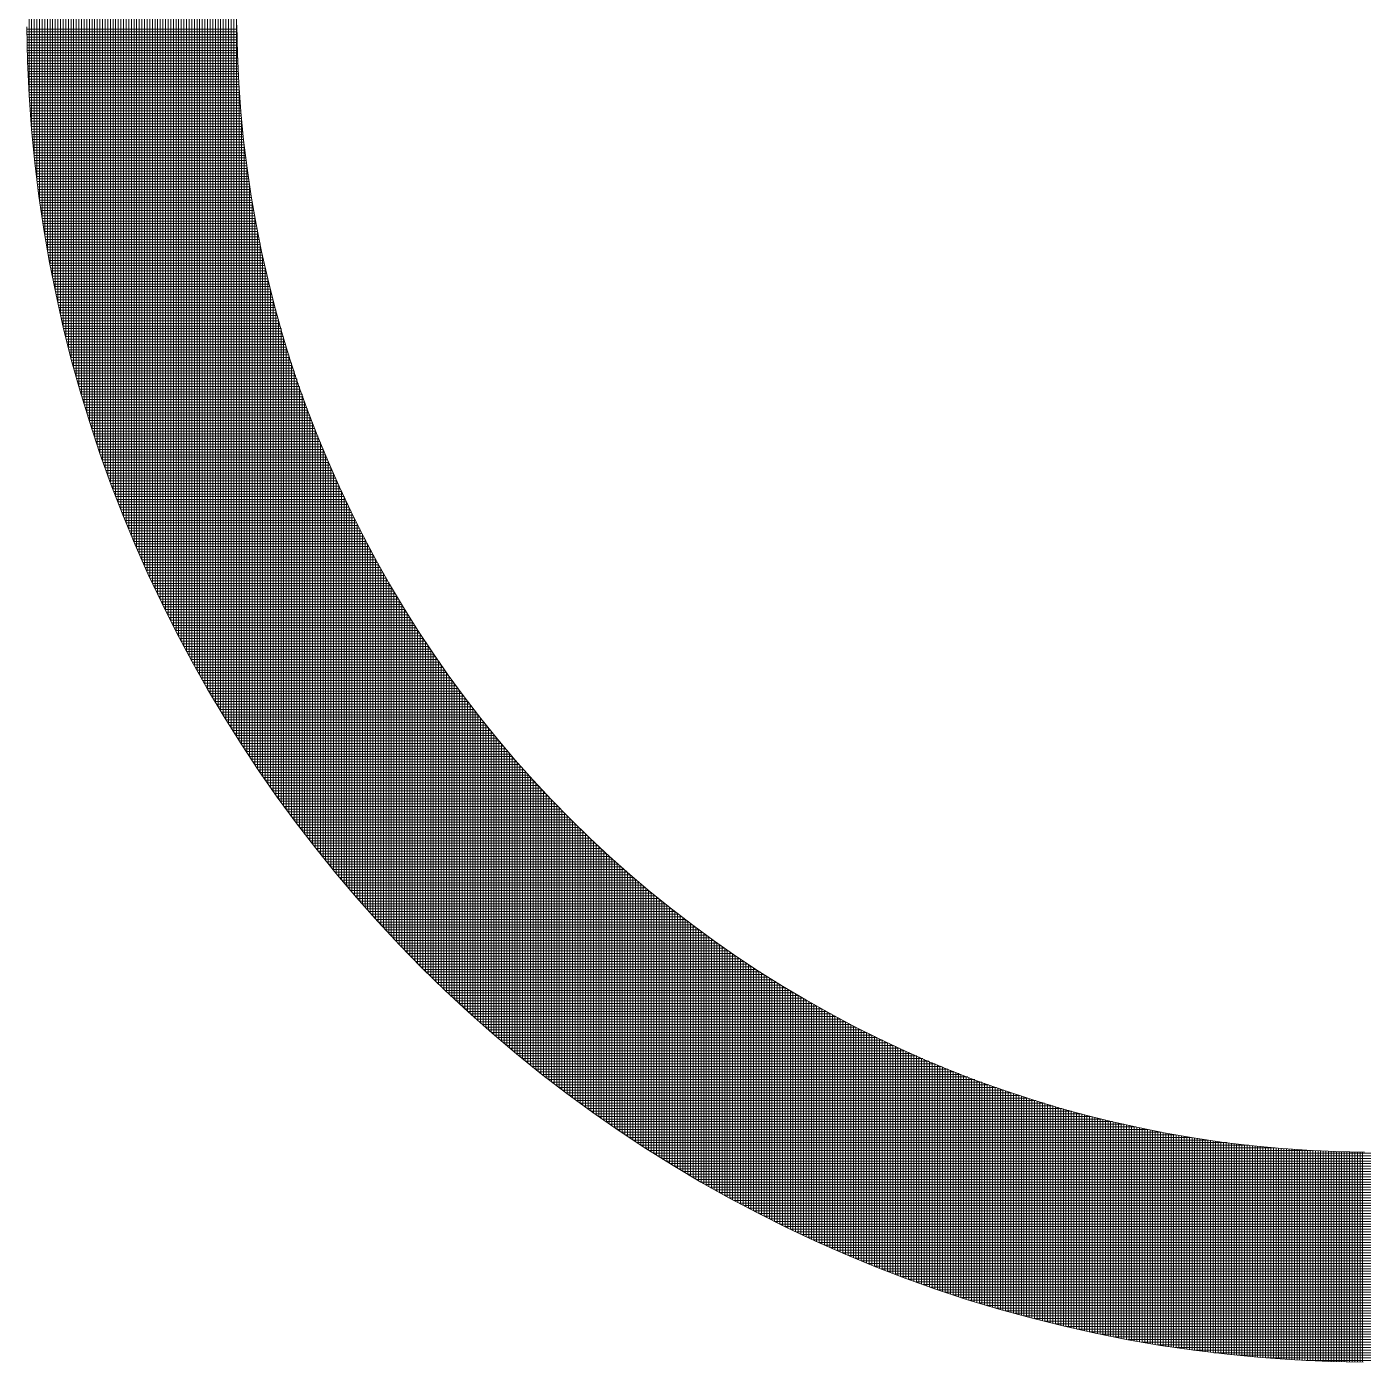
# Model space of a CAD drawing. Header units: inches. Extents: x -675 to 1187, y -924 to 1124.
# Drawn here: x -675.4 to -611.7, y -627.7 to -564.1 of the extents above; entities that cross this region are included whole.
import ezdxf

# ---------------------------------------------------------------- set-up
doc = ezdxf.new("R2010")
doc.units = ezdxf.units.IN
doc.header["$MEASUREMENT"] = 0
doc.layers.add('Base_dwg', color=8, linetype='Continuous', lineweight=9)
doc.layers.add('core and shell', color=50, linetype='Continuous', lineweight=9)

# ---------------------------------------------------------------- blocks, each defined once
blk = doc.blocks.new('Base_dwg-531197-Level 1 Copy 1')
at = {"layer": 'core and shell'}
for p, q in [((335.414, 359.706), (325.413, 359.706)), ((335.415, 359.581), (325.414, 359.581)), ((335.417, 359.456), (325.416, 359.456)), ((335.42, 359.331), (325.418, 359.331)), ((335.423, 359.206), (325.42, 359.206)), ((335.426, 359.081), (325.423, 359.081)), ((335.429, 358.956), (325.426, 358.956)), ((335.432, 358.831), (325.429, 358.831)), ((335.436, 358.706), (325.432, 358.706)), ((335.44, 358.581), (325.435, 358.581)), ((335.445, 358.456), (325.439, 358.456)), ((335.45, 358.331), (325.443, 358.331)), ((335.455, 358.206), (325.447, 358.206)), ((335.46, 358.081), (325.452, 358.081)), ((335.465, 357.956), (325.457, 357.956)), ((335.471, 357.831), (325.462, 357.831)), ((335.477, 357.706), (325.467, 357.706)), ((335.484, 357.581), (325.472, 357.581)), ((335.491, 357.456), (325.478, 357.456)), ((335.498, 357.331), (325.484, 357.331)), ((335.505, 357.206), (325.49, 357.206)), ((335.513, 357.081), (325.496, 357.081)), ((335.529, 356.831), (325.51, 356.831)), ((335.537, 356.706), (325.517, 356.706)), ((335.546, 356.581), (325.525, 356.581)), ((335.555, 356.456), (325.532, 356.456)), ((335.564, 356.331), (325.54, 356.331)), ((335.574, 356.206), (325.548, 356.206)), ((335.584, 356.081), (325.557, 356.081)), ((335.594, 355.956), (325.565, 355.956)), ((335.605, 355.831), (325.574, 355.831)), ((335.616, 355.706), (325.583, 355.706)), ((335.627, 355.581), (325.593, 355.581)), ((335.638, 355.456), (325.602, 355.456)), ((335.65, 355.331), (325.612, 355.331)), ((335.662, 355.206), (325.622, 355.206)), ((335.645, 325.661), (335.645, 355.379)), ((335.674, 355.081), (325.632, 355.081)), ((335.686, 354.956), (325.643, 354.956)), ((335.699, 354.831), (325.654, 354.831)), ((335.712, 354.706), (325.665, 354.706)), ((335.726, 354.581), (325.676, 354.581)), ((335.74, 354.456), (325.688, 354.456)), ((335.754, 354.331), (325.7, 354.331)), ((335.768, 354.206), (325.712, 354.206)), ((335.783, 354.081), (325.724, 354.081)), ((335.798, 353.956), (325.737, 353.956)), ((335.813, 353.831), (325.749, 353.831)), ((335.77, 325.468), (335.77, 354.187)), ((335.828, 353.706), (325.762, 353.706)), ((335.844, 353.581), (325.776, 353.581)), ((335.86, 353.456), (325.789, 353.456)), ((335.877, 353.331), (325.803, 353.331)), ((335.893, 353.206), (325.817, 353.206)), ((335.895, 325.276), (335.895, 353.191)), ((335.91, 353.081), (325.831, 353.081)), ((335.927, 352.956), (325.846, 352.956)), ((335.945, 352.831), (325.861, 352.831)), ((335.963, 352.706), (325.876, 352.706)), ((335.981, 352.581), (325.891, 352.581)), ((336, 352.456), (325.907, 352.456)), ((336.018, 352.331), (325.922, 352.331)), ((336.037, 352.206), (325.939, 352.206)), ((336.057, 352.081), (325.955, 352.081)), ((336.076, 351.956), (325.971, 351.956)), ((336.096, 351.831), (325.988, 351.831)), ((336.117, 351.706), (326.005, 351.706)), ((336.137, 351.581), (326.022, 351.581)), ((336.158, 351.456), (326.04, 351.456)), ((336.179, 351.331), (326.058, 351.331)), ((336.145, 324.897), (336.145, 351.533)), ((336.201, 351.206), (326.076, 351.206)), ((336.222, 351.081), (326.094, 351.081)), ((336.244, 350.956), (326.113, 350.956)), ((336.267, 350.831), (326.131, 350.831)), ((336.289, 350.706), (326.15, 350.706)), ((336.312, 350.581), (326.17, 350.581)), ((336.336, 350.456), (326.189, 350.456)), ((336.359, 350.331), (326.209, 350.331)), ((336.383, 350.206), (326.229, 350.206)), ((336.407, 350.081), (326.249, 350.081)), ((336.395, 324.524), (336.395, 350.144)), ((336.457, 349.831), (326.291, 349.831)), ((336.482, 349.706), (326.312, 349.706)), ((336.507, 349.581), (326.333, 349.581)), ((336.533, 349.456), (326.355, 349.456)), ((336.52, 324.34), (336.52, 349.517)), ((336.559, 349.331), (326.377, 349.331)), ((336.585, 349.206), (326.399, 349.206)), ((336.612, 349.081), (326.421, 349.081)), ((336.639, 348.956), (326.444, 348.956)), ((336.666, 348.831), (326.467, 348.831)), ((336.645, 324.157), (336.645, 348.926)), ((336.694, 348.706), (326.49, 348.706)), ((336.721, 348.581), (326.513, 348.581)), ((336.75, 348.456), (326.537, 348.456)), ((336.778, 348.331), (326.56, 348.331)), ((336.807, 348.206), (326.585, 348.206)), ((336.77, 323.975), (336.77, 348.366)), ((336.836, 348.081), (326.609, 348.081)), ((336.865, 347.956), (326.634, 347.956)), ((336.925, 347.706), (326.684, 347.706)), ((336.956, 347.581), (326.709, 347.581)), ((336.986, 347.456), (326.735, 347.456)), ((337.017, 347.331), (326.761, 347.331)), ((337.049, 347.206), (326.787, 347.206)), ((337.08, 347.081), (326.813, 347.081)), ((337.112, 346.956), (326.84, 346.956)), ((337.02, 323.615), (337.02, 347.32)), ((337.21, 346.581), (326.922, 346.581)), ((337.243, 346.456), (326.95, 346.456)), ((337.277, 346.331), (326.978, 346.331)), ((337.311, 346.206), (327.006, 346.206)), ((337.27, 323.261), (337.27, 346.355)), ((337.345, 346.081), (327.035, 346.081)), ((337.379, 345.956), (327.063, 345.956)), ((337.414, 345.831), (327.092, 345.831)), ((337.449, 345.706), (327.122, 345.706)), ((337.485, 345.581), (327.151, 345.581)), ((337.557, 345.331), (327.211, 345.331)), ((337.593, 345.206), (327.242, 345.206)), ((337.63, 345.081), (327.272, 345.081)), ((337.667, 344.956), (327.303, 344.956)), ((337.645, 322.738), (337.645, 345.029)), ((337.704, 344.831), (327.335, 344.831)), ((337.742, 344.706), (327.366, 344.706)), ((337.78, 344.581), (327.398, 344.581)), ((337.819, 344.456), (327.43, 344.456)), ((337.857, 344.331), (327.462, 344.331)), ((337.77, 322.567), (337.77, 344.614)), ((337.936, 344.081), (327.527, 344.081)), ((337.976, 343.956), (327.56, 343.956)), ((338.016, 343.831), (327.594, 343.831)), ((338.056, 343.706), (327.627, 343.706)), ((338.02, 322.227), (338.02, 343.817)), ((338.097, 343.581), (327.661, 343.581)), ((338.138, 343.456), (327.695, 343.456)), ((338.179, 343.331), (327.73, 343.331)), ((338.221, 343.206), (327.765, 343.206)), ((338.263, 343.081), (327.799, 343.081)), ((338.145, 322.059), (338.145, 343.434)), ((338.27, 321.892), (338.27, 343.06)), ((338.306, 342.956), (327.835, 342.956)), ((338.348, 342.831), (327.87, 342.831)), ((338.391, 342.706), (327.906, 342.706)), ((338.435, 342.581), (327.942, 342.581)), ((338.479, 342.456), (327.978, 342.456)), ((338.395, 321.726), (338.395, 342.695)), ((338.523, 342.331), (328.015, 342.331)), ((338.567, 342.206), (328.052, 342.206)), ((338.612, 342.081), (328.089, 342.081)), ((338.657, 341.956), (328.127, 341.956)), ((338.703, 341.831), (328.164, 341.831)), ((338.52, 321.561), (338.52, 342.339)), ((338.645, 321.398), (338.645, 341.99)), ((338.749, 341.706), (328.202, 341.706)), ((338.795, 341.581), (328.241, 341.581)), ((338.842, 341.456), (328.279, 341.456)), ((338.888, 341.331), (328.318, 341.331)), ((338.936, 341.206), (328.357, 341.206)), ((338.77, 321.235), (338.77, 341.648)), ((338.895, 321.073), (338.895, 341.313)), ((339.031, 340.956), (328.436, 340.956)), ((339.08, 340.831), (328.476, 340.831)), ((339.128, 340.706), (328.516, 340.706)), ((339.177, 340.581), (328.557, 340.581)), ((339.02, 320.913), (339.02, 340.985)), ((339.145, 320.753), (339.145, 340.663)), ((339.227, 340.456), (328.598, 340.456)), ((339.277, 340.331), (328.639, 340.331)), ((339.327, 340.206), (328.68, 340.206)), ((339.377, 340.081), (328.722, 340.081)), ((339.428, 339.956), (328.764, 339.956)), ((339.479, 339.831), (328.806, 339.831)), ((339.27, 320.595), (339.27, 340.347)), ((339.395, 320.438), (339.395, 340.037)), ((339.531, 339.706), (328.848, 339.706)), ((339.583, 339.581), (328.891, 339.581)), ((339.635, 339.456), (328.934, 339.456)), ((339.688, 339.331), (328.978, 339.331)), ((339.52, 320.281), (339.52, 339.732)), ((339.645, 320.126), (339.645, 339.432)), ((339.794, 339.081), (329.065, 339.081)), ((339.848, 338.956), (329.11, 338.956)), ((339.902, 338.831), (329.154, 338.831)), ((339.957, 338.706), (329.199, 338.706)), ((340.012, 338.581), (329.244, 338.581)), ((339.77, 319.971), (339.77, 339.137)), ((339.895, 319.818), (339.895, 338.847)), ((340.02, 319.666), (340.02, 338.562)), ((340.067, 338.456), (329.289, 338.456)), ((340.123, 338.331), (329.335, 338.331)), ((340.179, 338.206), (329.381, 338.206)), ((340.235, 338.081), (329.427, 338.081)), ((340.292, 337.956), (329.474, 337.956)), ((340.145, 319.514), (340.145, 338.281)), ((340.27, 319.363), (340.27, 338.004)), ((340.407, 337.706), (329.568, 337.706)), ((340.464, 337.581), (329.616, 337.581)), ((340.582, 337.331), (329.711, 337.331)), ((340.395, 319.214), (340.395, 337.731)), ((340.641, 337.206), (329.76, 337.206)), ((340.7, 337.081), (329.808, 337.081)), ((340.76, 336.956), (329.857, 336.956)), ((340.82, 336.831), (329.907, 336.831)), ((340.881, 336.706), (329.956, 336.706)), ((340.645, 318.917), (340.645, 337.197)), ((340.77, 318.77), (340.77, 336.935)), ((340.895, 318.624), (340.895, 336.677)), ((340.942, 336.581), (330.006, 336.581)), ((341.004, 336.456), (330.056, 336.456)), ((341.066, 336.331), (330.107, 336.331)), ((341.128, 336.206), (330.158, 336.206)), ((341.19, 336.081), (330.209, 336.081)), ((341.02, 318.479), (341.02, 336.423)), ((341.254, 335.956), (330.26, 335.956)), ((341.317, 335.831), (330.312, 335.831)), ((341.381, 335.706), (330.364, 335.706)), ((341.445, 335.581), (330.416, 335.581)), ((341.51, 335.456), (330.469, 335.456)), ((341.27, 318.191), (341.27, 335.924)), ((341.395, 318.049), (341.395, 335.679)), ((341.52, 317.907), (341.52, 335.437)), ((341.641, 335.206), (330.575, 335.206)), ((341.707, 335.081), (330.629, 335.081)), ((341.84, 334.831), (330.737, 334.831)), ((341.645, 317.766), (341.645, 335.198)), ((341.907, 334.706), (330.791, 334.706)), ((341.975, 334.581), (330.846, 334.581)), ((342.043, 334.456), (330.902, 334.456)), ((342.111, 334.331), (330.957, 334.331)), ((342.18, 334.206), (331.013, 334.206)), ((341.895, 317.487), (341.895, 334.728)), ((342.02, 317.348), (342.02, 334.498)), ((342.25, 334.081), (331.069, 334.081)), ((342.319, 333.956), (331.125, 333.956)), ((342.39, 333.831), (331.182, 333.831)), ((342.46, 333.706), (331.239, 333.706)), ((342.531, 333.581), (331.297, 333.581)), ((342.27, 317.074), (342.27, 334.044)), ((342.395, 316.938), (342.395, 333.822)), ((342.52, 316.803), (342.52, 333.601)), ((342.603, 333.456), (331.354, 333.456)), ((342.675, 333.331), (331.412, 333.331)), ((342.747, 333.206), (331.471, 333.206)), ((342.82, 333.081), (331.53, 333.081)), ((342.645, 316.668), (342.645, 333.383)), ((342.77, 316.535), (342.77, 333.167)), ((343.042, 332.706), (331.708, 332.706)), ((343.191, 332.456), (331.828, 332.456)), ((343.343, 332.206), (331.95, 332.206)), ((343.02, 316.269), (343.02, 332.742)), ((343.145, 316.138), (343.145, 332.533)), ((343.42, 332.081), (332.011, 332.081)), ((343.497, 331.956), (332.073, 331.956)), ((343.574, 331.831), (332.135, 331.831)), ((343.652, 331.706), (332.197, 331.706)), ((343.73, 331.581), (332.26, 331.581)), ((343.395, 315.877), (343.395, 332.121)), ((343.52, 315.748), (343.52, 331.918)), ((343.645, 315.62), (343.645, 331.717)), ((343.809, 331.456), (332.323, 331.456)), ((343.889, 331.331), (332.387, 331.331)), ((343.968, 331.206), (332.45, 331.206)), ((344.049, 331.081), (332.515, 331.081)), ((344.13, 330.956), (332.579, 330.956)), ((343.77, 315.492), (343.77, 331.518)), ((343.895, 315.365), (343.895, 331.321)), ((344.02, 315.238), (344.02, 331.126)), ((344.145, 315.113), (344.145, 330.932)), ((344.293, 330.706), (332.709, 330.706)), ((344.375, 330.581), (332.774, 330.581)), ((344.458, 330.456), (332.84, 330.456)), ((344.541, 330.331), (332.907, 330.331)), ((344.27, 314.987), (344.27, 330.741)), ((344.395, 314.863), (344.395, 330.551)), ((344.52, 314.74), (344.52, 330.362)), ((344.625, 330.206), (332.973, 330.206)), ((344.709, 330.081), (333.04, 330.081)), ((344.794, 329.956), (333.107, 329.956)), ((344.879, 329.831), (333.175, 329.831)), ((344.965, 329.706), (333.243, 329.706)), ((344.645, 314.617), (344.645, 330.176)), ((344.77, 314.494), (344.77, 329.991)), ((344.895, 314.373), (344.895, 329.808)), ((345.051, 329.581), (333.311, 329.581)), ((345.138, 329.456), (333.38, 329.456)), ((345.225, 329.331), (333.449, 329.331)), ((345.402, 329.081), (333.588, 329.081)), ((345.02, 314.252), (345.02, 329.626)), ((345.145, 314.131), (345.145, 329.446)), ((345.27, 314.012), (345.27, 329.268)), ((345.395, 313.893), (345.395, 329.091)), ((345.491, 328.956), (333.658, 328.956)), ((345.58, 328.831), (333.729, 328.831)), ((345.67, 328.706), (333.8, 328.706)), ((345.761, 328.581), (333.871, 328.581)), ((345.852, 328.456), (333.943, 328.456)), ((345.52, 313.774), (345.52, 328.915)), ((345.645, 313.656), (345.645, 328.741)), ((345.77, 313.539), (345.77, 328.568)), ((345.895, 313.423), (345.895, 328.397)), ((345.944, 328.331), (334.015, 328.331)), ((346.036, 328.206), (334.087, 328.206)), ((346.129, 328.081), (334.16, 328.081)), ((346.222, 327.956), (334.233, 327.956)), ((346.316, 327.831), (334.307, 327.831)), ((346.02, 313.307), (346.02, 328.227)), ((346.145, 313.192), (346.145, 328.059)), ((346.41, 327.706), (334.38, 327.706)), ((346.505, 327.581), (334.455, 327.581)), ((346.601, 327.456), (334.529, 327.456)), ((346.697, 327.331), (334.604, 327.331)), ((346.794, 327.206), (334.68, 327.206)), ((346.395, 312.963), (346.395, 327.726)), ((346.52, 312.85), (346.52, 327.562)), ((346.645, 312.737), (346.645, 327.399)), ((346.77, 312.624), (346.77, 327.237)), ((346.989, 326.956), (334.832, 326.956)), ((347.088, 326.831), (334.909, 326.831)), ((347.187, 326.706), (334.986, 326.706)), ((347.286, 326.581), (335.063, 326.581)), ((347.02, 312.402), (347.02, 326.917)), ((347.145, 312.291), (347.145, 326.758)), ((347.27, 312.181), (347.27, 326.602)), ((347.387, 326.456), (335.141, 326.456)), ((347.488, 326.331), (335.219, 326.331)), ((347.589, 326.206), (335.298, 326.206)), ((347.691, 326.081), (335.377, 326.081)), ((347.794, 325.956), (335.456, 325.956)), ((347.395, 312.072), (347.395, 326.446)), ((347.52, 311.963), (347.52, 326.291)), ((347.645, 311.855), (347.645, 326.138)), ((347.77, 311.747), (347.77, 325.985)), ((348.002, 325.706), (335.616, 325.706)), ((348.106, 325.581), (335.697, 325.581)), ((348.212, 325.456), (335.778, 325.456)), ((348.318, 325.331), (335.859, 325.331)), ((348.424, 325.206), (335.941, 325.206)), ((348.02, 311.534), (348.02, 325.684)), ((348.145, 311.428), (348.145, 325.535)), ((348.27, 311.322), (348.27, 325.387)), ((348.395, 311.217), (348.395, 325.24)), ((348.639, 324.956), (336.106, 324.956)), ((348.748, 324.831), (336.189, 324.831)), ((348.967, 324.581), (336.357, 324.581)), ((348.52, 311.113), (348.52, 325.094)), ((348.645, 311.009), (348.645, 324.95)), ((348.77, 310.906), (348.77, 324.806)), ((348.895, 310.803), (348.895, 324.663)), ((349.078, 324.456), (336.441, 324.456)), ((349.189, 324.331), (336.526, 324.331)), ((349.301, 324.206), (336.611, 324.206)), ((349.414, 324.081), (336.697, 324.081)), ((349.528, 323.956), (336.783, 323.956)), ((349.02, 310.701), (349.02, 324.521)), ((349.145, 310.599), (349.145, 324.381)), ((349.27, 310.498), (349.27, 324.241)), ((349.395, 310.397), (349.395, 324.102)), ((349.52, 310.297), (349.52, 323.964)), ((349.757, 323.706), (336.956, 323.706)), ((349.872, 323.581), (337.044, 323.581)), ((349.988, 323.456), (337.132, 323.456)), ((350.106, 323.331), (337.22, 323.331)), ((349.77, 310.098), (349.77, 323.692)), ((349.895, 309.999), (349.895, 323.557)), ((350.02, 309.901), (350.02, 323.422)), ((350.145, 309.804), (350.145, 323.289)), ((350.223, 323.206), (337.309, 323.206)), ((350.461, 322.956), (337.488, 322.956)), ((350.581, 322.831), (337.578, 322.831)), ((350.702, 322.706), (337.669, 322.706)), ((350.395, 309.61), (350.395, 323.025)), ((350.52, 309.514), (350.52, 322.895)), ((350.645, 309.418), (350.645, 322.765)), ((350.824, 322.581), (337.76, 322.581)), ((350.946, 322.456), (337.851, 322.456)), ((351.07, 322.331), (337.943, 322.331)), ((351.194, 322.206), (338.036, 322.206)), ((351.318, 322.081), (338.128, 322.081)), ((350.77, 309.323), (350.77, 322.636)), ((350.895, 309.228), (350.895, 322.508)), ((351.02, 309.134), (351.02, 322.381)), ((351.145, 309.04), (351.145, 322.255)), ((351.27, 308.947), (351.27, 322.13)), ((351.395, 308.854), (351.395, 322.005)), ((351.444, 321.956), (338.222, 321.956)), ((351.571, 321.831), (338.316, 321.831)), ((351.698, 321.706), (338.41, 321.706)), ((351.826, 321.581), (338.505, 321.581)), ((351.955, 321.456), (338.6, 321.456)), ((351.52, 308.762), (351.52, 321.881)), ((351.645, 308.67), (351.645, 321.758)), ((351.895, 308.487), (351.895, 321.514)), ((352.02, 308.397), (352.02, 321.394)), ((352.085, 321.331), (338.696, 321.331)), ((352.216, 321.206), (338.792, 321.206)), ((352.347, 321.081), (338.889, 321.081)), ((352.48, 320.956), (338.986, 320.956)), ((352.613, 320.831), (339.084, 320.831)), ((352.145, 308.307), (352.145, 321.274)), ((352.27, 308.217), (352.27, 321.154)), ((352.395, 308.128), (352.395, 321.036)), ((352.52, 308.039), (352.52, 320.918)), ((352.645, 307.951), (352.645, 320.802)), ((352.748, 320.706), (339.182, 320.706)), ((352.883, 320.581), (339.281, 320.581)), ((353.156, 320.331), (339.48, 320.331)), ((353.294, 320.206), (339.58, 320.206)), ((352.77, 307.863), (352.77, 320.685)), ((352.895, 307.776), (352.895, 320.57)), ((353.145, 307.603), (353.145, 320.341)), ((353.27, 307.517), (353.27, 320.228)), ((353.395, 307.431), (353.395, 320.115)), ((353.433, 320.081), (339.681, 320.081)), ((353.573, 319.956), (339.782, 319.956)), ((353.714, 319.831), (339.884, 319.831)), ((353.856, 319.706), (339.987, 319.706)), ((353.999, 319.581), (340.09, 319.581)), ((353.52, 307.346), (353.52, 320.003)), ((353.645, 307.261), (353.645, 319.892)), ((353.77, 307.177), (353.77, 319.782)), ((353.895, 307.093), (353.895, 319.672)), ((354.02, 307.01), (354.02, 319.563)), ((354.288, 319.331), (340.297, 319.331)), ((354.434, 319.206), (340.401, 319.206)), ((354.581, 319.081), (340.506, 319.081)), ((354.729, 318.956), (340.612, 318.956)), ((354.878, 318.831), (340.718, 318.831)), ((354.27, 306.844), (354.27, 319.347)), ((354.395, 306.762), (354.395, 319.239)), ((354.52, 306.68), (354.52, 319.133)), ((354.645, 306.599), (354.645, 319.027)), ((354.77, 306.518), (354.77, 318.922)), ((355.029, 318.706), (340.825, 318.706)), ((355.18, 318.581), (340.932, 318.581)), ((355.333, 318.456), (341.04, 318.456)), ((354.895, 306.437), (354.895, 318.817)), ((355.02, 306.357), (355.02, 318.713)), ((355.145, 306.277), (355.145, 318.61)), ((355.27, 306.198), (355.27, 318.508)), ((355.395, 306.119), (355.395, 318.405)), ((355.52, 306.041), (355.52, 318.304)), ((355.797, 318.081), (341.367, 318.081)), ((355.955, 317.956), (341.477, 317.956)), ((356.113, 317.831), (341.587, 317.831)), ((356.434, 317.581), (341.81, 317.581)), ((355.77, 305.885), (355.77, 318.103)), ((355.895, 305.807), (355.895, 318.004)), ((356.02, 305.731), (356.02, 317.905)), ((356.145, 305.654), (356.145, 317.806)), ((356.395, 305.502), (356.395, 317.611)), ((356.596, 317.456), (341.923, 317.456)), ((356.759, 317.331), (342.036, 317.331)), ((357.09, 317.081), (342.263, 317.081)), ((357.257, 316.956), (342.378, 316.956)), ((356.52, 305.427), (356.52, 317.515)), ((356.645, 305.352), (356.645, 317.418)), ((356.77, 305.277), (356.77, 317.323)), ((357.02, 305.129), (357.02, 317.134)), ((357.145, 305.056), (357.145, 317.04)), ((357.27, 304.983), (357.27, 316.947)), ((357.426, 316.831), (342.494, 316.831)), ((357.596, 316.706), (342.61, 316.706)), ((357.941, 316.456), (342.844, 316.456)), ((358.115, 316.331), (342.962, 316.331)), ((357.395, 304.91), (357.395, 316.854)), ((357.52, 304.838), (357.52, 316.762)), ((357.645, 304.766), (357.645, 316.671)), ((357.895, 304.623), (357.895, 316.489)), ((358.02, 304.552), (358.02, 316.399)), ((358.145, 304.482), (358.145, 316.31)), ((358.291, 316.206), (343.08, 316.206)), ((358.468, 316.081), (343.199, 316.081)), ((358.828, 315.831), (343.44, 315.831)), ((359.01, 315.706), (343.561, 315.706)), ((358.27, 304.412), (358.27, 316.221)), ((358.395, 304.342), (358.395, 316.133)), ((358.52, 304.273), (358.52, 316.045)), ((358.77, 304.135), (358.77, 315.871)), ((358.895, 304.067), (358.895, 315.785)), ((359.02, 303.999), (359.02, 315.699)), ((359.193, 315.581), (343.682, 315.581)), ((359.378, 315.456), (343.805, 315.456)), ((359.565, 315.331), (343.928, 315.331)), ((359.754, 315.206), (344.052, 315.206)), ((359.944, 315.081), (344.176, 315.081)), ((359.145, 303.931), (359.145, 315.614)), ((359.27, 303.864), (359.27, 315.529)), ((359.395, 303.797), (359.395, 315.445)), ((359.52, 303.731), (359.52, 315.361)), ((359.645, 303.665), (359.645, 315.278)), ((359.77, 303.599), (359.77, 315.196)), ((359.895, 303.534), (359.895, 315.113)), ((360.02, 303.468), (360.02, 315.032)), ((360.136, 314.956), (344.301, 314.956)), ((360.33, 314.831), (344.427, 314.831)), ((360.723, 314.581), (344.681, 314.581)), ((360.923, 314.456), (344.809, 314.456)), ((360.145, 303.404), (360.145, 314.951)), ((360.27, 303.339), (360.27, 314.87)), ((360.395, 303.275), (360.395, 314.79)), ((360.645, 303.148), (360.645, 314.631)), ((360.77, 303.085), (360.77, 314.552)), ((360.895, 303.023), (360.895, 314.474)), ((361.02, 302.96), (361.02, 314.396)), ((361.124, 314.331), (344.938, 314.331)), ((361.328, 314.206), (345.067, 314.206)), ((361.533, 314.081), (345.197, 314.081)), ((361.741, 313.956), (345.328, 313.956)), ((361.95, 313.831), (345.46, 313.831)), ((361.145, 302.898), (361.145, 314.319)), ((361.27, 302.837), (361.27, 314.242)), ((361.395, 302.775), (361.395, 314.165)), ((361.52, 302.714), (361.52, 314.089)), ((361.645, 302.654), (361.645, 314.014)), ((361.77, 302.593), (361.77, 313.939)), ((361.895, 302.534), (361.895, 313.864)), ((362.02, 302.474), (362.02, 313.79)), ((362.162, 313.706), (345.592, 313.706)), ((362.376, 313.581), (345.725, 313.581)), ((362.593, 313.456), (345.859, 313.456)), ((362.811, 313.331), (345.994, 313.331)), ((363.032, 313.206), (346.129, 313.206)), ((362.145, 302.415), (362.145, 313.716)), ((362.27, 302.356), (362.27, 313.643)), ((362.395, 302.297), (362.395, 313.57)), ((362.52, 302.239), (362.52, 313.498)), ((362.645, 302.181), (362.645, 313.426)), ((362.77, 302.123), (362.77, 313.355)), ((362.895, 302.066), (362.895, 313.284)), ((363.02, 302.009), (363.02, 313.213)), ((363.145, 301.952), (363.145, 313.143)), ((363.482, 312.956), (346.402, 312.956)), ((363.71, 312.831), (346.54, 312.831)), ((363.941, 312.706), (346.679, 312.706)), ((364.175, 312.581), (346.818, 312.581)), ((363.27, 301.896), (363.27, 313.073)), ((363.395, 301.839), (363.395, 313.004)), ((363.52, 301.784), (363.52, 312.935)), ((363.645, 301.728), (363.645, 312.867)), ((363.77, 301.673), (363.77, 312.799)), ((363.895, 301.618), (363.895, 312.731)), ((364.02, 301.564), (364.02, 312.664)), ((364.145, 301.51), (364.145, 312.597)), ((364.395, 301.402), (364.395, 312.465)), ((364.412, 312.456), (346.959, 312.456)), ((364.652, 312.331), (347.1, 312.331)), ((365.388, 311.956), (347.528, 311.956)), ((364.52, 301.349), (364.52, 312.4)), ((364.645, 301.296), (364.645, 312.335)), ((364.77, 301.244), (364.77, 312.27)), ((365.02, 301.14), (365.02, 312.142)), ((365.27, 301.037), (365.27, 312.016)), ((365.395, 300.985), (365.395, 311.953)), ((365.52, 300.935), (365.52, 311.891)), ((366.154, 311.581), (347.964, 311.581)), ((366.417, 311.456), (348.111, 311.456)), ((366.683, 311.331), (348.259, 311.331)), ((366.952, 311.206), (348.408, 311.206)), ((365.77, 300.834), (365.77, 311.768)), ((366.02, 300.735), (366.02, 311.646)), ((366.145, 300.686), (366.145, 311.586)), ((366.27, 300.637), (366.27, 311.526)), ((366.395, 300.588), (366.395, 311.467)), ((366.52, 300.54), (366.52, 311.408)), ((366.645, 300.492), (366.645, 311.349)), ((366.77, 300.444), (366.77, 311.291)), ((366.895, 300.397), (366.895, 311.233)), ((367.226, 311.081), (348.558, 311.081)), ((367.504, 310.956), (348.709, 310.956)), ((367.786, 310.831), (348.86, 310.831)), ((368.073, 310.706), (349.013, 310.706)), ((368.364, 310.581), (349.167, 310.581)), ((367.02, 300.35), (367.02, 311.175)), ((367.145, 300.303), (367.145, 311.118)), ((367.27, 300.256), (367.27, 311.061)), ((367.395, 300.21), (367.395, 311.005)), ((367.52, 300.164), (367.52, 310.949)), ((367.645, 300.118), (367.645, 310.894)), ((367.77, 300.073), (367.77, 310.838)), ((367.895, 300.028), (367.895, 310.784)), ((368.02, 299.983), (368.02, 310.729)), ((368.145, 299.939), (368.145, 310.675)), ((368.27, 299.895), (368.27, 310.621)), ((368.395, 299.851), (368.395, 310.568)), ((368.66, 310.456), (349.321, 310.456)), ((368.961, 310.331), (349.477, 310.331)), ((369.578, 310.081), (349.791, 310.081)), ((368.52, 299.807), (368.52, 310.515)), ((368.645, 299.764), (368.645, 310.462)), ((368.77, 299.721), (368.77, 310.41)), ((368.895, 299.678), (368.895, 310.358)), ((369.02, 299.636), (369.02, 310.307)), ((369.145, 299.593), (369.145, 310.256)), ((369.395, 299.51), (369.395, 310.155)), ((369.52, 299.469), (369.52, 310.105)), ((369.645, 299.428), (369.645, 310.055)), ((369.77, 299.387), (369.77, 310.006)), ((370.219, 309.831), (350.11, 309.831)), ((370.885, 309.581), (350.432, 309.581)), ((371.228, 309.456), (350.595, 309.456)), ((371.579, 309.331), (350.759, 309.331)), ((370.02, 299.306), (370.02, 309.908)), ((370.145, 299.266), (370.145, 309.86)), ((370.27, 299.227), (370.27, 309.812)), ((370.395, 299.187), (370.395, 309.764)), ((370.52, 299.148), (370.52, 309.717)), ((370.645, 299.11), (370.645, 309.67)), ((370.77, 299.071), (370.77, 309.624)), ((370.895, 299.033), (370.895, 309.578)), ((371.02, 298.995), (371.02, 309.532)), ((371.27, 298.92), (371.27, 309.441)), ((371.395, 298.883), (371.395, 309.397)), ((371.52, 298.846), (371.52, 309.352)), ((371.645, 298.809), (371.645, 309.308)), ((371.937, 309.206), (350.924, 309.206)), ((372.304, 309.081), (351.09, 309.081)), ((372.68, 308.956), (351.257, 308.956)), ((373.065, 308.831), (351.426, 308.831)), ((373.461, 308.706), (351.595, 308.706)), ((371.77, 298.773), (371.77, 309.264)), ((371.895, 298.737), (371.895, 309.221)), ((372.02, 298.701), (372.02, 309.178)), ((372.145, 298.666), (372.145, 309.135)), ((372.27, 298.631), (372.27, 309.093)), ((372.395, 298.596), (372.395, 309.051)), ((372.52, 298.561), (372.52, 309.009)), ((372.645, 298.527), (372.645, 308.968)), ((372.77, 298.493), (372.77, 308.927)), ((372.895, 298.459), (372.895, 308.886)), ((373.02, 298.425), (373.02, 308.846)), ((373.145, 298.392), (373.145, 308.806)), ((373.27, 298.359), (373.27, 308.766)), ((373.395, 298.326), (373.395, 308.727)), ((373.52, 298.294), (373.52, 308.688)), ((373.645, 298.262), (373.645, 308.649)), ((374.285, 308.456), (351.938, 308.456)), ((374.716, 308.331), (352.111, 308.331)), ((375.161, 308.206), (352.285, 308.206)), ((375.621, 308.081), (352.461, 308.081)), ((373.77, 298.23), (373.77, 308.611)), ((373.895, 298.198), (373.895, 308.573)), ((374.02, 298.167), (374.02, 308.535)), ((374.145, 298.136), (374.145, 308.498)), ((374.27, 298.105), (374.27, 308.461)), ((374.395, 298.074), (374.395, 308.424)), ((374.52, 298.044), (374.52, 308.388)), ((374.645, 298.014), (374.645, 308.352)), ((374.77, 297.984), (374.77, 308.316)), ((374.895, 297.954), (374.895, 308.281)), ((375.02, 297.925), (375.02, 308.245)), ((375.145, 297.896), (375.145, 308.211)), ((375.27, 297.867), (375.27, 308.176)), ((375.395, 297.839), (375.395, 308.142)), ((375.52, 297.811), (375.52, 308.108)), ((375.645, 297.783), (375.645, 308.075)), ((375.77, 297.755), (375.77, 308.042)), ((375.895, 297.727), (375.895, 308.009)), ((376.098, 307.956), (352.638, 307.956)), ((376.593, 307.831), (352.816, 307.831)), ((377.11, 307.706), (352.995, 307.706)), ((378.217, 307.456), (353.358, 307.456)), ((376.02, 297.7), (376.02, 307.976)), ((376.145, 297.673), (376.145, 307.944)), ((376.27, 297.647), (376.27, 307.912)), ((376.395, 297.62), (376.395, 307.881)), ((376.52, 297.594), (376.52, 307.85)), ((376.645, 297.568), (376.645, 307.819)), ((376.77, 297.543), (376.77, 307.788)), ((376.895, 297.517), (376.895, 307.758)), ((377.02, 297.492), (377.02, 307.728)), ((377.145, 297.467), (377.145, 307.698)), ((377.27, 297.443), (377.27, 307.669)), ((377.395, 297.418), (377.395, 307.64)), ((377.52, 297.394), (377.52, 307.611)), ((377.77, 297.347), (377.77, 307.554)), ((377.895, 297.324), (377.895, 307.527)), ((378.02, 297.301), (378.02, 307.499)), ((378.145, 297.278), (378.145, 307.472)), ((378.27, 297.255), (378.27, 307.445)), ((378.395, 297.233), (378.395, 307.418)), ((378.52, 297.211), (378.52, 307.392)), ((378.815, 307.331), (353.542, 307.331)), ((379.45, 307.206), (353.727, 307.206)), ((380.13, 307.081), (353.913, 307.081)), ((380.863, 306.956), (354.1, 306.956)), ((381.666, 306.831), (354.289, 306.831)), ((378.645, 297.189), (378.645, 307.366)), ((378.77, 297.168), (378.77, 307.341)), ((378.895, 297.146), (378.895, 307.315)), ((379.02, 297.125), (379.02, 307.29)), ((379.145, 297.105), (379.145, 307.265)), ((379.27, 297.084), (379.27, 307.241)), ((379.395, 297.064), (379.395, 307.217)), ((379.52, 297.044), (379.52, 307.193)), ((379.645, 297.024), (379.645, 307.17)), ((379.77, 297.005), (379.77, 307.146)), ((379.895, 296.985), (379.895, 307.124)), ((380.02, 296.966), (380.02, 307.101)), ((380.145, 296.948), (380.145, 307.079)), ((380.27, 296.929), (380.27, 307.057)), ((380.395, 296.911), (380.395, 307.035)), ((380.52, 296.893), (380.52, 307.014)), ((380.645, 296.875), (380.645, 306.992)), ((380.77, 296.858), (380.77, 306.972)), ((380.895, 296.84), (380.895, 306.951)), ((381.02, 296.824), (381.02, 306.931)), ((381.145, 296.807), (381.145, 306.911)), ((381.27, 296.79), (381.27, 306.892)), ((381.395, 296.774), (381.395, 306.872)), ((381.52, 296.758), (381.52, 306.853)), ((381.645, 296.742), (381.645, 306.835)), ((381.77, 296.727), (381.77, 306.816)), ((381.895, 296.712), (381.895, 306.798)), ((382.02, 296.697), (382.02, 306.78)), ((382.145, 296.682), (382.145, 306.763)), ((382.27, 296.667), (382.27, 306.746)), ((382.563, 306.706), (354.48, 306.706)), ((383.594, 306.581), (354.672, 306.581)), ((384.848, 306.456), (354.865, 306.456)), ((386.589, 306.331), (355.06, 306.331)), ((382.395, 296.653), (382.395, 306.729)), ((382.52, 296.639), (382.52, 306.712)), ((382.645, 296.625), (382.645, 306.696)), ((382.77, 296.612), (382.77, 306.68)), ((382.895, 296.599), (382.895, 306.664)), ((383.02, 296.586), (383.02, 306.649)), ((383.145, 296.573), (383.145, 306.633)), ((383.27, 296.56), (383.27, 306.619)), ((383.395, 296.548), (383.395, 306.604)), ((383.52, 296.536), (383.52, 306.59)), ((383.645, 296.524), (383.645, 306.576)), ((383.77, 296.513), (383.77, 306.562)), ((383.895, 296.502), (383.895, 306.549)), ((384.02, 296.491), (384.02, 306.536)), ((384.145, 296.48), (384.145, 306.523)), ((384.27, 296.469), (384.27, 306.51)), ((384.395, 296.459), (384.395, 306.498)), ((384.52, 296.449), (384.52, 306.486)), ((384.645, 296.439), (384.645, 306.475)), ((384.77, 296.43), (384.77, 306.463)), ((384.895, 296.42), (384.895, 306.452)), ((385.02, 296.411), (385.02, 306.442)), ((385.145, 296.402), (385.145, 306.431)), ((385.27, 296.394), (385.27, 306.421)), ((385.395, 296.386), (385.395, 306.411)), ((385.52, 296.377), (385.52, 306.401)), ((385.645, 296.37), (385.645, 306.392)), ((385.77, 296.362), (385.77, 306.383)), ((385.895, 296.355), (385.895, 306.374)), ((386.02, 296.348), (386.02, 306.366)), ((386.145, 296.341), (386.145, 306.358)), ((386.27, 296.334), (386.27, 306.35)), ((386.395, 296.328), (386.395, 306.343)), ((386.52, 296.322), (386.52, 306.335)), ((386.645, 296.316), (386.645, 306.328)), ((386.77, 296.31), (386.77, 306.322)), ((386.895, 296.305), (386.895, 306.315)), ((387.02, 296.3), (387.02, 306.309)), ((387.145, 296.295), (387.145, 306.303)), ((387.27, 296.29), (387.27, 306.298)), ((387.395, 296.286), (387.395, 306.293)), ((387.52, 296.281), (387.52, 306.288)), ((387.645, 296.278), (387.645, 306.283)), ((387.77, 296.274), (387.77, 306.279)), ((387.895, 296.27), (387.895, 306.275)), ((388.02, 296.267), (388.02, 306.271)), ((388.145, 296.264), (388.145, 306.267)), ((388.27, 296.262), (388.27, 306.264)), ((388.395, 296.259), (388.395, 306.261)), ((388.52, 296.257), (388.52, 306.259)), ((388.645, 296.255), (388.645, 306.256)), ((388.77, 296.253), (388.77, 306.254)), ((388.895, 296.252), (388.895, 306.252)), ((389.02, 296.25), (389.02, 306.251))]:
    blk.add_line(p, q, dxfattribs=at)
at = {"layer": 'core and shell', "flags": 128}
for points in [[(335.395, 326.052), (335.395, 359.899), (335.395, 1861.472), (335.395, 1895.256)], [(335.02, 326.65), (335.02, 359.897), (335.02, 1861.474), (335.02, 1894.657)], [(335.145, 326.449), (335.145, 359.898), (335.145, 1861.473), (335.145, 1894.858)], [(335.27, 326.25), (335.27, 359.899), (335.27, 1861.472), (335.27, 1895.058)], [(334.645, 327.264), (334.645, 359.896), (334.645, 1861.476), (334.645, 1894.043)], [(334.77, 327.058), (334.77, 359.896), (334.77, 1861.475), (334.77, 1894.249)], [(334.895, 326.853), (334.895, 359.897), (334.895, 1861.474), (334.895, 1894.454), (347.067, 1894.454)], [(334.27, 327.893), (334.27, 359.894), (334.27, 1861.478), (334.27, 1893.413)], [(334.395, 327.681), (334.395, 359.894), (334.395, 1861.477), (334.395, 1893.625)], [(334.52, 327.472), (334.52, 359.895), (334.52, 1861.477), (334.52, 1893.835), (346.582, 1893.835)], [(333.895, 328.539), (333.895, 359.892), (333.895, 1861.48), (333.895, 1892.767)], [(334.02, 328.322), (334.02, 359.893), (334.02, 1861.479), (334.02, 1892.984)], [(334.145, 328.107), (334.145, 359.893), (334.145, 1861.479), (334.145, 1893.2)], [(345.313, 329.206), (333.52, 329.206), (333.52, 359.89), (333.52, 1861.482), (333.52, 1892.102)], [(333.645, 328.98), (333.645, 359.891), (333.645, 1861.482), (333.645, 1892.326), (345.474, 1892.326)], [(333.77, 328.758), (333.77, 359.891), (333.77, 1861.481), (333.77, 1892.547)], [(333.145, 329.886), (333.145, 359.888), (333.145, 1861.484), (333.145, 1891.418)], [(333.27, 329.656), (333.27, 359.889), (333.27, 1861.484), (333.27, 1891.648)], [(333.395, 329.429), (333.395, 359.89), (333.395, 1861.483), (333.395, 1891.876)], [(332.77, 330.589), (332.77, 359.887), (332.77, 1861.486), (332.77, 1890.715)], [(332.895, 330.353), (332.895, 359.887), (332.895, 1861.486), (332.895, 1890.952), (344.527, 1890.952)], [(333.02, 330.118), (333.02, 359.888), (333.02, 1861.485), (333.02, 1891.186)], [(332.52, 331.07), (332.52, 359.885), (332.52, 1861.488), (332.52, 1890.233)], [(344.211, 330.831), (332.645, 330.831), (332.645, 359.886), (332.645, 1861.487), (332.645, 1890.475)], [(332.145, 331.811), (332.145, 359.884), (332.145, 1861.49), (332.145, 1889.492)], [(332.27, 331.561), (332.27, 359.884), (332.27, 1861.489), (332.27, 1889.742)], [(332.395, 331.315), (332.395, 359.885), (332.395, 1861.489), (332.395, 1889.989)], [(331.895, 332.318), (331.895, 359.882), (331.895, 1861.491), (331.895, 1888.984)], [(332.02, 332.063), (332.02, 359.883), (332.02, 1861.491), (332.02, 1889.24)], [(331.52, 333.101), (331.52, 359.881), (331.52, 1861.493), (331.52, 1888.201), (342.81, 1888.201)], [(342.967, 332.831), (331.645, 332.831), (331.645, 359.881), (331.645, 1861.493), (331.645, 1888.465)], [(343.116, 332.581), (331.77, 332.581), (331.77, 359.882), (331.77, 1861.492), (331.77, 1888.726)], [(331.27, 333.639), (331.27, 359.879), (331.27, 1861.495), (331.27, 1887.663)], [(331.395, 333.368), (331.395, 359.88), (331.395, 1861.494), (331.395, 1887.933)], [(331.02, 334.19), (331.02, 359.878), (331.02, 1861.496), (331.02, 1887.111)], [(331.145, 333.913), (331.145, 359.879), (331.145, 1861.496), (331.145, 1887.389)], [(330.645, 335.043), (330.645, 359.876), (330.645, 1861.498), (330.645, 1886.257)], [(330.77, 334.755), (330.77, 359.877), (330.77, 1861.498), (330.77, 1886.546)], [(330.895, 334.471), (330.895, 359.878), (330.895, 1861.497), (330.895, 1886.83), (342.034, 1886.83)], [(330.395, 335.632), (330.395, 359.875), (330.395, 1861.5), (330.395, 1885.668)], [(341.575, 335.331), (330.52, 335.331), (330.52, 359.876), (330.52, 1861.499), (330.52, 1885.965)], [(330.145, 336.237), (330.145, 359.874), (330.145, 1861.501), (330.145, 1885.063)], [(330.27, 335.932), (330.27, 359.875), (330.27, 1861.5), (330.27, 1885.368)], [(329.895, 336.86), (329.895, 359.873), (329.895, 1861.503), (329.895, 1884.439)], [(330.02, 336.546), (330.02, 359.873), (330.02, 1861.502), (330.02, 1884.753)], [(329.645, 337.504), (329.645, 359.872), (329.645, 1861.504), (329.645, 1883.795)], [(329.77, 337.18), (329.77, 359.872), (329.77, 1861.503), (329.77, 1884.119)], [(329.395, 338.168), (329.395, 359.87), (329.395, 1861.505), (329.395, 1883.13)], [(340.349, 337.831), (329.52, 337.831), (329.52, 359.871), (329.52, 1861.505), (329.52, 1883.465)], [(329.145, 338.856), (329.145, 359.869), (329.145, 1861.507), (329.145, 1882.442)], [(329.27, 338.509), (329.27, 359.87), (329.27, 1861.506), (329.27, 1882.789)], [(339.741, 339.206), (329.02, 339.206), (329.02, 359.869), (329.02, 1861.508), (329.02, 1882.088)], [(328.77, 339.937), (328.77, 359.867), (328.77, 1861.509), (328.77, 1881.36)], [(328.895, 339.57), (328.895, 359.868), (328.895, 1861.508), (328.895, 1881.728)], [(328.52, 340.694), (328.52, 359.866), (328.52, 1861.51), (328.52, 1880.602)], [(328.645, 340.312), (328.645, 359.867), (328.645, 1861.51), (328.645, 1880.985)], [(338.983, 341.081), (328.395, 341.081), (328.395, 359.866), (328.395, 1861.511), (328.395, 1880.211), (338.979, 1880.211)], [(328.145, 341.894), (328.145, 359.864), (328.145, 1861.512), (328.145, 1879.401)], [(328.27, 341.485), (328.27, 359.865), (328.27, 1861.512), (328.27, 1879.811)], [(328.02, 342.314), (328.02, 359.864), (328.02, 1861.513), (328.02, 1878.982)], [(327.77, 343.186), (327.77, 359.863), (327.77, 1861.515), (327.77, 1878.109)], [(327.895, 342.744), (327.895, 359.863), (327.895, 1861.514), (327.895, 1878.551)], [(327.645, 343.64), (327.645, 359.862), (327.645, 1861.515), (327.645, 1877.654)], [(327.395, 344.591), (327.395, 359.861), (327.395, 1861.517), (327.395, 1876.703), (337.778, 1876.703)], [(327.52, 344.108), (327.52, 359.861), (327.52, 1861.516), (327.52, 1877.186)], [(327.27, 345.09), (327.27, 359.86), (327.27, 1861.517), (327.27, 1876.204), (337.628, 1876.204)], [(327.145, 345.607), (327.145, 359.86), (327.145, 1861.518), (327.145, 1875.687)], [(327.02, 346.144), (327.02, 359.859), (327.02, 1861.519), (327.02, 1875.15)], [(337.177, 346.706), (326.895, 346.706), (326.895, 359.858), (326.895, 1861.519), (326.895, 1874.591)], [(326.77, 347.286), (326.77, 359.858), (326.77, 1861.52), (326.77, 1874.007)], [(326.645, 347.898), (326.645, 359.857), (326.645, 1861.521), (326.645, 1873.395)], [(326.52, 348.543), (326.52, 359.857), (326.52, 1861.522), (326.52, 1872.75)], [(326.395, 349.226), (326.395, 359.856), (326.395, 1861.522), (326.395, 1872.066)], [(336.432, 349.956), (326.27, 349.956), (326.27, 359.855), (326.27, 1861.523), (326.27, 1871.337), (336.431, 1871.337)], [(326.145, 350.74), (326.145, 359.855), (326.145, 1861.524), (326.145, 1870.551)], [(326.02, 351.597), (326.02, 359.854), (326.02, 1861.524), (326.02, 1869.695)], [(325.895, 352.548), (325.895, 359.854), (325.895, 1861.525), (325.895, 1868.744)], [(325.77, 353.633), (325.77, 359.853), (325.77, 1861.526), (325.77, 1867.659)], [(325.645, 354.931), (325.645, 359.852), (325.645, 1861.526), (325.645, 1866.363)], [(325.52, 356.653), (325.52, 359.852), (325.52, 1861.527), (325.52, 1864.644)], [(335.52, 325.856), (335.52, 356.961), (325.503, 356.961)], [(348.531, 325.081), (336.02, 325.081), (336.02, 352.318)], [(348.857, 324.706), (336.27, 324.706), (336.27, 350.812)], [(336.895, 323.794), (336.895, 347.831), (326.659, 347.831)], [(337.145, 323.437), (337.145, 346.828), (326.867, 346.828)], [(350.342, 323.081), (337.395, 323.081), (337.395, 345.899)], [(337.52, 322.911), (337.52, 345.457), (327.181, 345.457)], [(337.895, 322.396), (337.895, 344.21), (327.495, 344.21)], [(340.52, 319.065), (340.52, 337.462), (329.663, 337.462)], [(355.487, 318.331), (341.145, 318.331), (341.145, 336.172)], [(341.77, 317.626), (341.77, 334.962), (330.683, 334.962)], [(356.924, 317.206), (342.145, 317.206), (342.145, 334.27)], [(342.895, 316.402), (342.895, 332.954), (331.589, 332.954)], [(343.27, 316.007), (343.27, 332.326), (331.889, 332.326)], [(363.256, 313.081), (346.27, 313.081), (346.27, 327.892)], [(346.895, 312.513), (346.895, 327.076), (334.756, 327.076)], [(347.895, 311.64), (347.895, 325.834), (335.536, 325.834)], [(349.645, 310.197), (349.645, 323.827), (336.869, 323.827)], [(370.549, 309.706), (350.27, 309.706), (350.27, 323.157)], [(373.867, 308.581), (351.77, 308.581), (351.77, 321.636)], [(353.02, 307.689), (353.02, 320.455), (339.38, 320.455)], [(354.145, 306.927), (354.145, 319.454), (340.193, 319.454)], [(355.645, 305.963), (355.645, 318.203), (341.257, 318.203)], [(579.743, 305.581), (547.303, 305.581), (389.111, 305.581), (356.27, 305.581), (356.27, 317.708), (341.699, 317.708)], [(579.115, 305.206), (547.307, 305.206), (389.109, 305.206), (356.895, 305.206), (356.895, 317.228)], [(357.77, 304.694), (357.77, 316.58), (342.726, 316.58)], [(577.355, 304.206), (547.316, 304.206), (389.105, 304.206), (358.645, 304.206), (358.645, 315.958), (343.319, 315.958)], [(359.099, 303.956), (389.103, 303.956), (547.318, 303.956), (576.895, 303.956), (576.895, 315.626)], [(360.52, 303.212), (360.52, 314.71), (344.554, 314.71)], [(363.695, 301.706), (389.094, 301.706), (547.34, 301.706), (572.27, 301.706), (572.27, 312.824)], [(571.699, 301.456), (547.342, 301.456), (389.093, 301.456), (364.27, 301.456), (364.27, 312.531)], [(364.895, 301.191), (364.895, 312.206), (347.242, 312.206)], [(365.145, 301.088), (365.145, 312.079), (347.384, 312.079)], [(365.645, 300.884), (365.645, 311.829), (347.672, 311.829)], [(365.895, 300.784), (365.895, 311.707), (347.818, 311.707)], [(369.27, 299.552), (369.27, 310.205), (349.634, 310.205)], [(369.895, 299.346), (369.895, 309.957), (349.95, 309.957)], [(369.181, 299.581), (389.085, 299.581), (547.36, 299.581), (566.77, 299.581), (566.77, 310.237)], [(564.792, 298.956), (547.366, 298.956), (389.082, 298.956), (371.145, 298.956), (371.145, 309.486)], [(377.645, 297.37), (377.645, 307.582), (353.176, 307.582)], [(580.756, 306.206), (547.297, 306.206), (389.113, 306.206), (355.257, 306.206)], [(384.427, 296.456), (389.071, 296.456), (547.39, 296.456), (551.52, 296.456), (551.52, 306.496)], [(580.557, 306.081), (547.298, 306.081), (389.113, 306.081), (355.455, 306.081)], [(580.356, 305.956), (547.3, 305.956), (389.112, 305.956), (355.655, 305.956)], [(580.153, 305.831), (547.301, 305.831), (389.112, 305.831), (355.857, 305.831)], [(579.949, 305.706), (547.302, 305.706), (389.111, 305.706), (356.06, 305.706)], [(579.535, 305.456), (547.304, 305.456), (389.11, 305.456), (356.471, 305.456)], [(579.326, 305.331), (547.305, 305.331), (389.109, 305.331), (356.679, 305.331)], [(578.902, 305.081), (547.308, 305.081), (389.108, 305.081), (357.102, 305.081)], [(578.687, 304.956), (547.309, 304.956), (389.108, 304.956), (357.315, 304.956)], [(578.47, 304.831), (547.31, 304.831), (389.107, 304.831), (357.531, 304.831)], [(578.251, 304.706), (547.311, 304.706), (389.107, 304.706), (357.749, 304.706)], [(578.03, 304.581), (547.313, 304.581), (389.106, 304.581), (357.969, 304.581)], [(577.807, 304.456), (547.314, 304.456), (389.106, 304.456), (358.191, 304.456)], [(577.582, 304.331), (547.315, 304.331), (389.105, 304.331), (358.414, 304.331)], [(577.125, 304.081), (547.317, 304.081), (389.104, 304.081), (358.868, 304.081)], [(576.66, 303.831), (547.32, 303.831), (389.103, 303.831), (359.331, 303.831)], [(576.424, 303.706), (547.321, 303.706), (389.102, 303.706), (359.566, 303.706)], [(576.185, 303.581), (547.322, 303.581), (389.102, 303.581), (359.804, 303.581)], [(575.944, 303.456), (547.323, 303.456), (389.101, 303.456), (360.043, 303.456)], [(575.701, 303.331), (547.324, 303.331), (389.101, 303.331), (360.286, 303.331)], [(575.455, 303.206), (547.326, 303.206), (389.1, 303.206), (360.531, 303.206)], [(575.206, 303.081), (547.327, 303.081), (389.1, 303.081), (360.778, 303.081)], [(574.955, 302.956), (547.328, 302.956), (389.099, 302.956), (361.028, 302.956)], [(574.701, 302.831), (547.329, 302.831), (389.099, 302.831), (361.281, 302.831)], [(574.444, 302.706), (547.33, 302.706), (389.098, 302.706), (361.537, 302.706)], [(574.184, 302.581), (547.332, 302.581), (389.098, 302.581), (361.795, 302.581)], [(573.921, 302.456), (547.333, 302.456), (389.097, 302.456), (362.057, 302.456)], [(573.655, 302.331), (547.334, 302.331), (389.096, 302.331), (362.322, 302.331)], [(573.386, 302.206), (547.335, 302.206), (389.096, 302.206), (362.59, 302.206)], [(573.113, 302.081), (547.336, 302.081), (389.095, 302.081), (362.861, 302.081)], [(572.838, 301.956), (547.337, 301.956), (389.095, 301.956), (363.135, 301.956)], [(572.558, 301.831), (547.339, 301.831), (389.094, 301.831), (363.413, 301.831)], [(571.989, 301.581), (547.341, 301.581), (389.093, 301.581), (363.98, 301.581)], [(571.404, 301.331), (547.343, 301.331), (389.092, 301.331), (364.562, 301.331)], [(571.106, 301.206), (547.345, 301.206), (389.092, 301.206), (364.86, 301.206)], [(570.803, 301.081), (547.346, 301.081), (389.091, 301.081), (365.161, 301.081)], [(570.496, 300.956), (547.347, 300.956), (389.091, 300.956), (365.467, 300.956)], [(570.184, 300.831), (547.348, 300.831), (389.09, 300.831), (365.777, 300.831)], [(569.867, 300.706), (547.349, 300.706), (389.089, 300.706), (366.092, 300.706)], [(569.546, 300.581), (547.35, 300.581), (389.089, 300.581), (366.413, 300.581)], [(569.219, 300.456), (547.352, 300.456), (389.088, 300.456), (366.738, 300.456)], [(568.887, 300.331), (547.353, 300.331), (389.088, 300.331), (367.069, 300.331)], [(568.549, 300.206), (547.354, 300.206), (389.087, 300.206), (367.405, 300.206)], [(568.206, 300.081), (547.355, 300.081), (389.087, 300.081), (367.747, 300.081)], [(567.856, 299.956), (547.356, 299.956), (389.086, 299.956), (368.096, 299.956)], [(567.5, 299.831), (547.358, 299.831), (389.086, 299.831), (368.45, 299.831)], [(567.136, 299.706), (547.359, 299.706), (389.085, 299.706), (368.812, 299.706)], [(566.388, 299.456), (547.361, 299.456), (389.084, 299.456), (369.557, 299.456)], [(566.002, 299.331), (547.362, 299.331), (389.083, 299.331), (369.942, 299.331)], [(565.608, 299.206), (547.363, 299.206), (389.083, 299.206), (370.335, 299.206)], [(565.205, 299.081), (547.365, 299.081), (389.082, 299.081), (370.737, 299.081)], [(564.368, 298.831), (547.367, 298.831), (389.081, 298.831), (371.57, 298.831)], [(563.934, 298.706), (547.368, 298.706), (389.081, 298.706), (372.003, 298.706)], [(563.488, 298.581), (547.369, 298.581), (389.08, 298.581), (372.447, 298.581)], [(563.029, 298.456), (547.371, 298.456), (389.08, 298.456), (372.905, 298.456)], [(562.557, 298.331), (547.372, 298.331), (389.079, 298.331), (373.376, 298.331)], [(562.069, 298.206), (547.373, 298.206), (389.079, 298.206), (373.862, 298.206)], [(561.565, 298.081), (547.374, 298.081), (389.078, 298.081), (374.365, 298.081)], [(561.042, 297.956), (547.375, 297.956), (389.078, 297.956), (374.886, 297.956)], [(560.5, 297.831), (547.377, 297.831), (389.077, 297.831), (375.428, 297.831)], [(559.934, 297.706), (547.378, 297.706), (389.076, 297.706), (375.992, 297.706)], [(559.344, 297.581), (547.379, 297.581), (389.076, 297.581), (376.582, 297.581)], [(558.724, 297.456), (547.38, 297.456), (389.075, 297.456), (377.2, 297.456)], [(558.07, 297.331), (547.381, 297.331), (389.075, 297.331), (377.853, 297.331)], [(557.377, 297.206), (547.382, 297.206), (389.074, 297.206), (378.546, 297.206)], [(556.636, 297.081), (547.384, 297.081), (389.074, 297.081), (379.287, 297.081)], [(555.837, 296.956), (547.385, 296.956), (389.073, 296.956), (380.087, 296.956)], [(554.963, 296.831), (547.386, 296.831), (389.073, 296.831), (380.962, 296.831)], [(553.989, 296.706), (547.387, 296.706), (389.072, 296.706), (381.939, 296.706)], [(552.872, 296.581), (547.388, 296.581), (389.072, 296.581), (383.062, 296.581)], [(549.675, 296.331), (547.391, 296.331), (389.071, 296.331), (386.323, 296.331)]]:
    blk.add_lwpolyline(points, dxfattribs=at)
at = {"layer": 'core and shell'}
for radius, start, end in [(64.189, 180.54419, 269.50982), (54.189, 180.56874, 269.4877)]:
    blk.add_arc((389.598, 360.437), radius, start, end, dxfattribs=at)

msp = doc.modelspace()

# ---------------------------------------------------------------- block references
at = {"layer": 'Base_dwg', "color": 7, "lineweight": 20}
msp.add_blockref('Base_dwg-531197-Level 1 Copy 1', (-1000.794, -923.952), dxfattribs=at)

doc.saveas('drawing.dxf')
